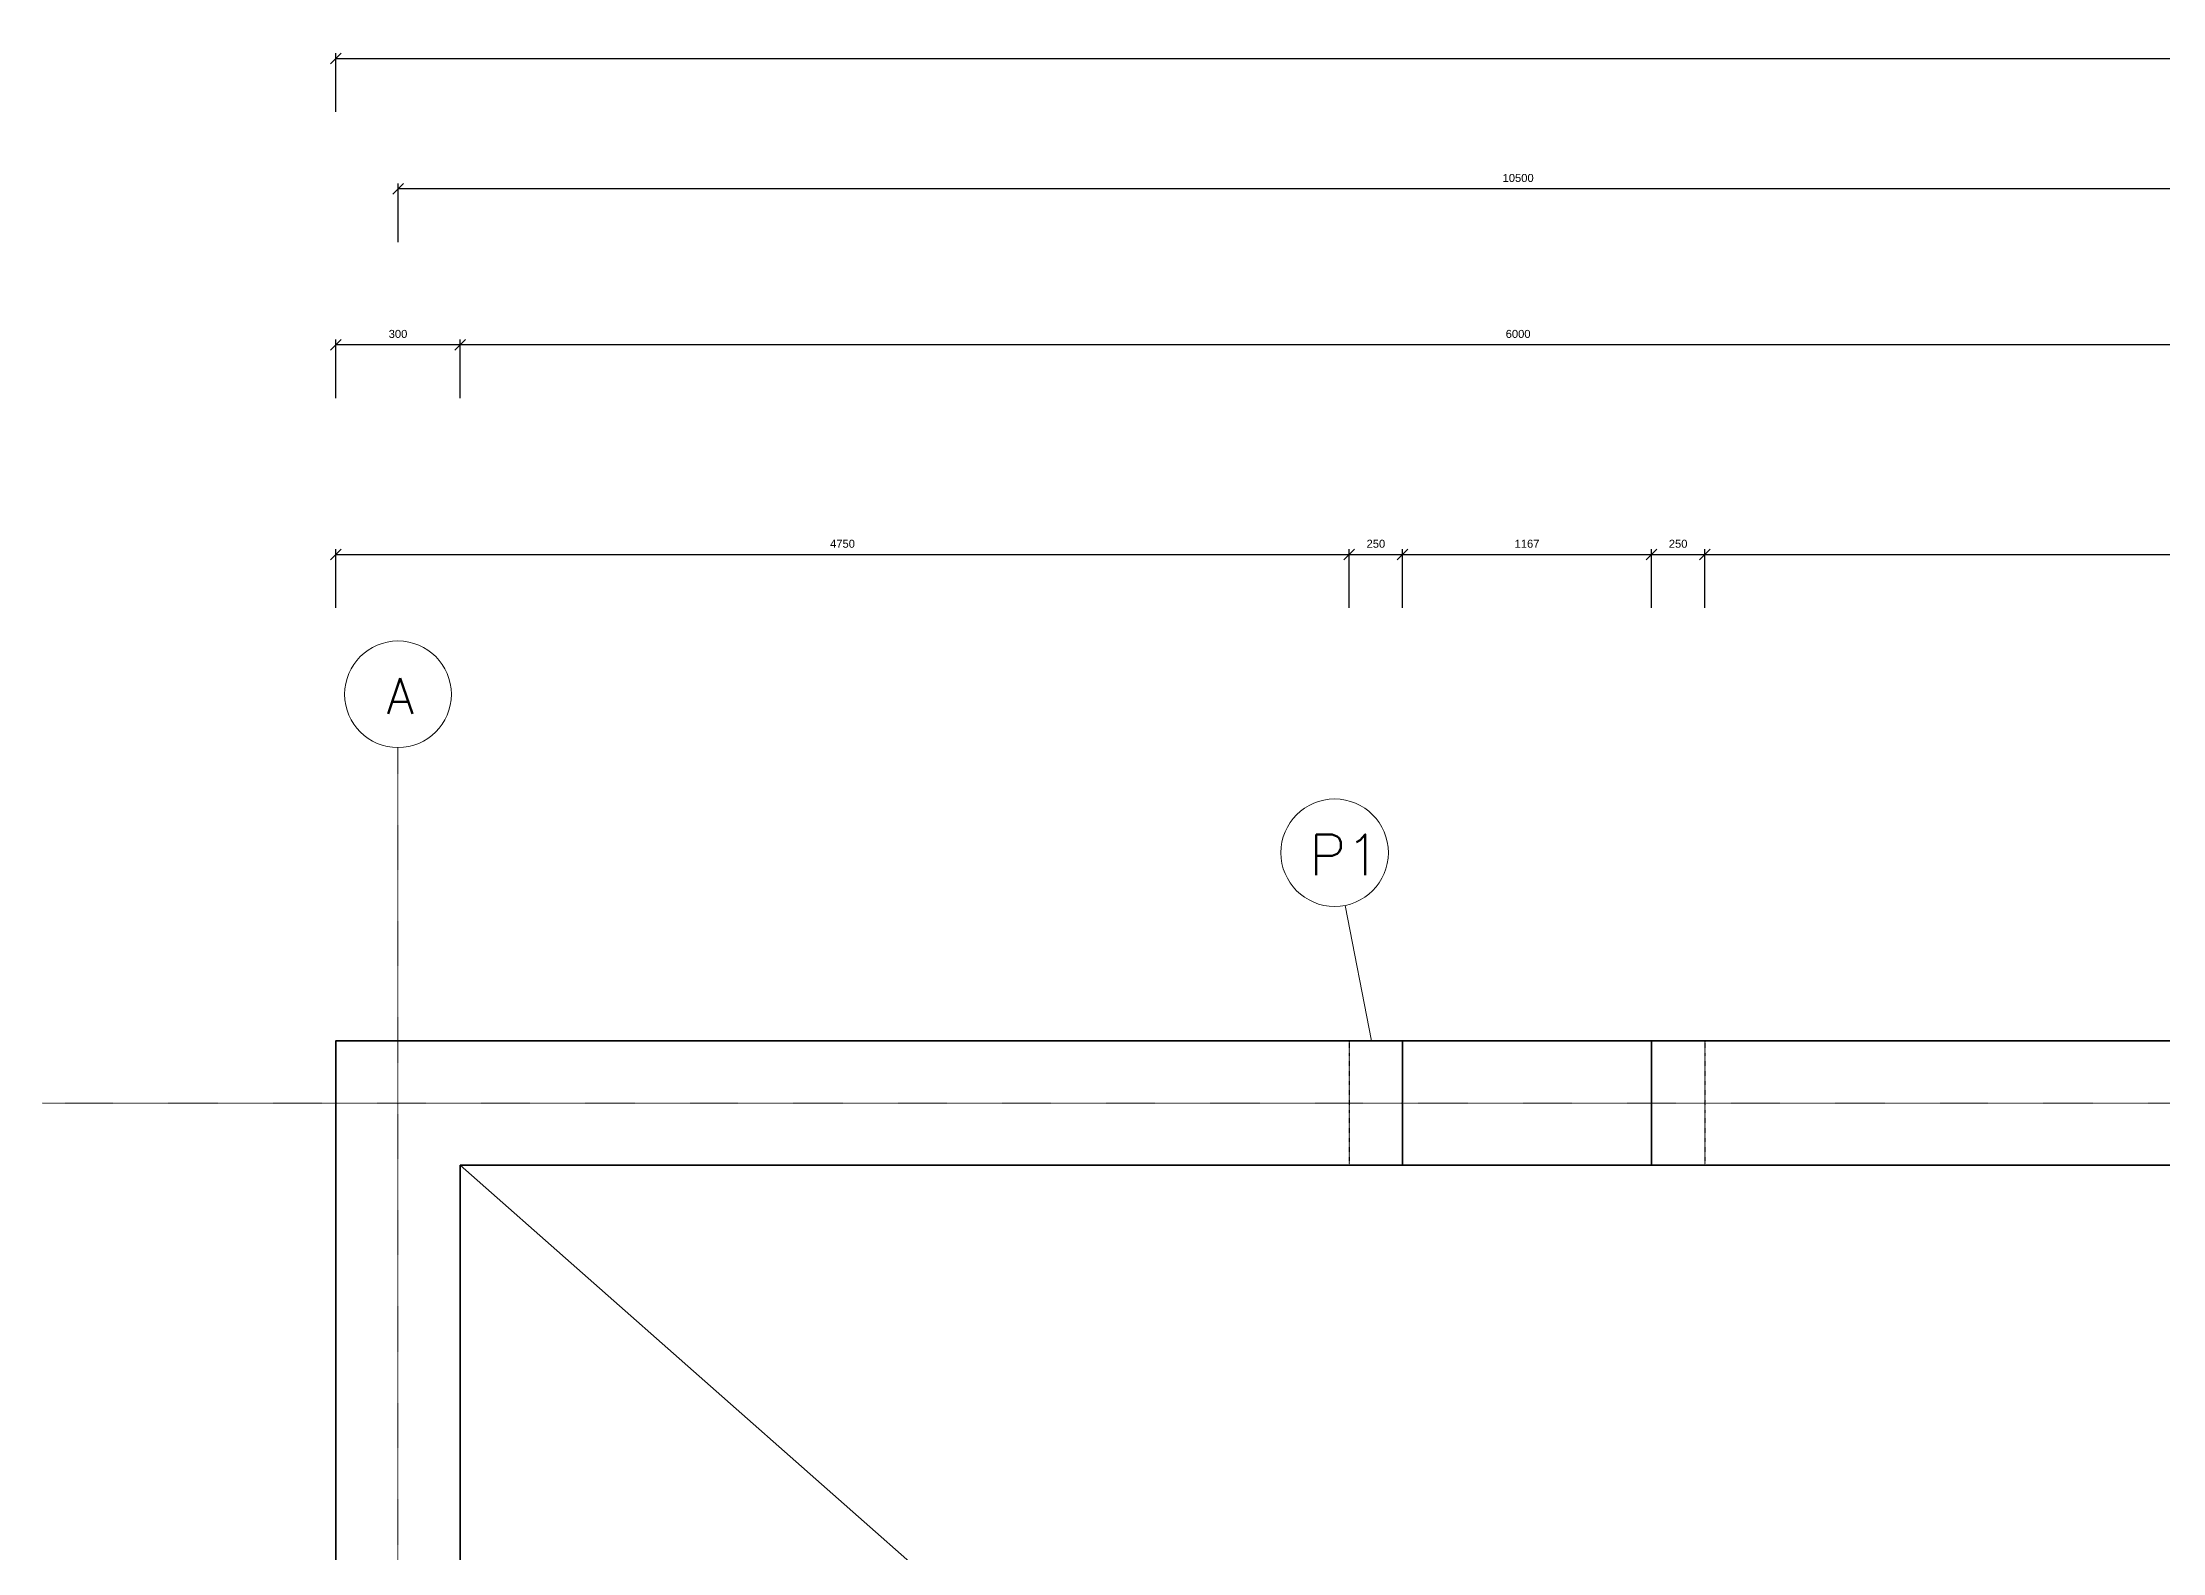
# Model space of a CAD drawing. Header units: millimetres. Extents: x -109904 to 256066, y -215550 to 75535.
# Drawn here: x 228786 to 238723, y 25987 to 33067 of the extents above; entities that cross this region are included whole.
import ezdxf

# ---------------------------------------------------------------- set-up
doc = ezdxf.new("R2010")
doc.units = ezdxf.units.MM
doc.header["$LTSCALE"] = 20
for name, pattern in [('DĚLICÍ', [31.75, 12.7, -6.35, 0, -6.35, 0, -6.35]), ('ČERCHOVANÁ', [25.4, 12.7, -6.35, 0, -6.35]), ('ČERCHOVANÁ2', [12.7, 6.35, -3.175, 0, -3.175])]:
    doc.linetypes.add(name, pattern=pattern)
for name, color, linetype, lineweight in [('Kóty', 4, 'Continuous', 18), ('překlady', 2, 'DĚLICÍ', 25), ('TENKÁ PLNÁ ČÁRA', 7, 'Continuous', 18), ('TENKÁ ČERCHOVANÁ ČÁRA', 60, 'ČERCHOVANÁ', 18), ('TLUSTÁ PLNÁ ČÁRA', 2, 'Continuous', 35), ('tlustá čára', 212, 'Continuous', 35), ('šrafy', 7, 'Continuous', 13)]:
    doc.layers.add(name, color=color, linetype=linetype, lineweight=lineweight)
doc.styles.add('Romans', font='romans.shx')
doc.styles.get("Standard").update_dxf_attribs({"font": 'arial.ttf'})
doc.dimstyles.new('Rozmery_1_50', dxfattribs={"dimscale": 50, "dimtxt": 0.75, "dimasz": 1, "dimexe": 0.5, "dimexo": 0.625, "dimtad": 1, "dimdec": 0, "dimtxsty": 'Standard', "dimblk": 'OBLIQUE', "dimcen": 2.5, "dimadec": 0, "dimazin": 0, "dimtfac": 1, "dimtdec": 0, "dimtmove": 0, "dimatfit": 3, "dimldrblk": 'OBLIQUE', "dimfxl": 5, "dimfxlon": 1, "dimarcsym": 0})

# ---------------------------------------------------------------- blocks, each defined once
blk = doc.blocks.new('_Oblique')
at = {"color": 0, "linetype": 'ByBlock', "lineweight": -2}
blk.add_line((-0.5, -0.5), (0.5, 0.5), dxfattribs=at)
blk = doc.blocks.new('*D5')
at = {"layer": 'Defpoints', "color": 0, "transparency": 16777216}
for p in [(230744.3, 31649.7), (230744.3, 28480.6), (240661, 28480.6)]:
    blk.add_point(p, dxfattribs=at)
at = {"layer": 'Kóty', "color": 0, "lineweight": -2, "transparency": 16777216}
for p, q in [((230744.3, 31399.7), (230744.3, 31674.7)), ((240661, 31649.7), (230744.3, 31649.7)), ((240661, 31399.7), (240661, 31674.7))]:
    blk.add_line(p, q, dxfattribs=at)
at = {"layer": 'Kóty', "color": 0, "lineweight": -2, "transparency": 16777216, "xscale": 50, "yscale": 50, "zscale": 50, "rotation": 180}
blk.add_blockref('_Oblique', (230744.3, 31649.7), dxfattribs=at)
at = {"layer": 'Kóty', "color": 0, "lineweight": -2, "transparency": 16777216, "xscale": 50, "yscale": 50, "zscale": 50}
blk.add_blockref('_Oblique', (240661, 31649.7), dxfattribs=at)
at = {"layer": 'Kóty', "color": 0, "transparency": 16777216, "insert": (235702.6, 31700.1), "char_height": 37.5, "attachment_point": 5}
blk.add_mtext('6000', dxfattribs=at)
blk = doc.blocks.new('*D6')
at = {"layer": 'Defpoints', "color": 0, "transparency": 16777216}
for p in [(251744.2, 32992), (230161, 28815.4), (251744.2, 28772.2)]:
    blk.add_point(p, dxfattribs=at)
at = {"layer": 'Kóty', "color": 0, "lineweight": -2, "transparency": 16777216}
for p, q in [((230161, 32742), (230161, 33017)), ((230161, 32992), (251744.2, 32992)), ((251744.2, 32742), (251744.2, 33017))]:
    blk.add_line(p, q, dxfattribs=at)
at = {"layer": 'Kóty', "color": 0, "lineweight": -2, "transparency": 16777216, "xscale": 50, "yscale": 50, "zscale": 50, "rotation": 180}
blk.add_blockref('_Oblique', (230161, 32992), dxfattribs=at)
at = {"layer": 'Kóty', "color": 0, "lineweight": -2, "transparency": 16777216, "xscale": 50, "yscale": 50, "zscale": 50}
blk.add_blockref('_Oblique', (251744.2, 32992), dxfattribs=at)
at = {"layer": 'Kóty', "color": 0, "transparency": 16777216, "insert": (240952.6, 33042.4), "char_height": 37.5, "attachment_point": 5}
blk.add_mtext('12900', dxfattribs=at)
blk = doc.blocks.new('*D8')
at = {"layer": 'Defpoints', "color": 0, "transparency": 16777216}
for p in [(230452.7, 32380.8), (230452.7, 28772.2), (240952.6, 28772.2)]:
    blk.add_point(p, dxfattribs=at)
at = {"layer": 'Kóty', "color": 0, "lineweight": -2, "transparency": 16777216}
for p, q in [((230452.7, 32130.8), (230452.7, 32405.8)), ((240952.6, 32130.8), (240952.6, 32405.8)), ((240952.6, 32380.8), (230452.7, 32380.8))]:
    blk.add_line(p, q, dxfattribs=at)
at = {"layer": 'Kóty', "color": 0, "lineweight": -2, "transparency": 16777216, "xscale": 50, "yscale": 50, "zscale": 50, "rotation": 180}
blk.add_blockref('_Oblique', (230452.7, 32380.8), dxfattribs=at)
at = {"layer": 'Kóty', "color": 0, "lineweight": -2, "transparency": 16777216, "xscale": 50, "yscale": 50, "zscale": 50}
blk.add_blockref('_Oblique', (240952.6, 32380.8), dxfattribs=at)
at = {"layer": 'Kóty', "color": 0, "transparency": 16777216, "insert": (235702.6, 32431.2), "char_height": 37.5, "attachment_point": 5}
blk.add_mtext('10500', dxfattribs=at)
blk = doc.blocks.new('*D16')
at = {"layer": 'Defpoints', "color": 0, "transparency": 16777216}
for p in [(230161, 31649.7), (230161, 29063.9), (230744.3, 28480.6)]:
    blk.add_point(p, dxfattribs=at)
at = {"layer": 'Kóty', "color": 0, "lineweight": -2, "transparency": 16777216}
for p, q in [((230161, 31399.7), (230161, 31674.7)), ((230744.3, 31649.7), (230161, 31649.7)), ((230744.3, 31399.7), (230744.3, 31674.7))]:
    blk.add_line(p, q, dxfattribs=at)
at = {"layer": 'Kóty', "color": 0, "lineweight": -2, "transparency": 16777216, "xscale": 50, "yscale": 50, "zscale": 50, "rotation": 180}
blk.add_blockref('_Oblique', (230161, 31649.7), dxfattribs=at)
at = {"layer": 'Kóty', "color": 0, "lineweight": -2, "transparency": 16777216, "xscale": 50, "yscale": 50, "zscale": 50}
blk.add_blockref('_Oblique', (230744.3, 31649.7), dxfattribs=at)
at = {"layer": 'Kóty', "color": 0, "transparency": 16777216, "insert": (230452.7, 31700.1), "char_height": 37.5, "attachment_point": 5}
blk.add_mtext('300', dxfattribs=at)
blk = doc.blocks.new('*D87')
at = {"layer": 'Defpoints', "color": 0, "transparency": 16777216}
for p in [(234911, 30666), (230161, 28385.9), (234911, 28385.9)]:
    blk.add_point(p, dxfattribs=at)
at = {"layer": 'Kóty', "color": 0, "lineweight": -2, "transparency": 16777216}
for p, q in [((230161, 30416), (230161, 30691)), ((230161, 30666), (234911, 30666)), ((234911, 30416), (234911, 30691))]:
    blk.add_line(p, q, dxfattribs=at)
at = {"layer": 'Kóty', "color": 0, "lineweight": -2, "transparency": 16777216, "xscale": 50, "yscale": 50, "zscale": 50, "rotation": 180}
blk.add_blockref('_Oblique', (230161, 30666), dxfattribs=at)
at = {"layer": 'Kóty', "color": 0, "lineweight": -2, "transparency": 16777216, "xscale": 50, "yscale": 50, "zscale": 50}
blk.add_blockref('_Oblique', (234911, 30666), dxfattribs=at)
at = {"layer": 'Kóty', "color": 0, "transparency": 16777216, "insert": (232536, 30716.4), "char_height": 37.5, "attachment_point": 5}
blk.add_mtext('4750', dxfattribs=at)
blk = doc.blocks.new('*D88')
at = {"layer": 'Defpoints', "color": 0, "transparency": 16777216}
for p in [(236327.6, 30666), (235161, 28385.9), (236327.6, 28385.9)]:
    blk.add_point(p, dxfattribs=at)
at = {"layer": 'Kóty', "color": 0, "lineweight": -2, "transparency": 16777216}
for p, q in [((235161, 30416), (235161, 30691)), ((235161, 30666), (236327.6, 30666)), ((236327.6, 30416), (236327.6, 30691))]:
    blk.add_line(p, q, dxfattribs=at)
at = {"layer": 'Kóty', "color": 0, "lineweight": -2, "transparency": 16777216, "xscale": 50, "yscale": 50, "zscale": 50, "rotation": 180}
blk.add_blockref('_Oblique', (235161, 30666), dxfattribs=at)
at = {"layer": 'Kóty', "color": 0, "lineweight": -2, "transparency": 16777216, "xscale": 50, "yscale": 50, "zscale": 50}
blk.add_blockref('_Oblique', (236327.6, 30666), dxfattribs=at)
at = {"layer": 'Kóty', "color": 0, "transparency": 16777216, "insert": (235744.3, 30716.4), "char_height": 37.5, "attachment_point": 5}
blk.add_mtext('1167', dxfattribs=at)
blk = doc.blocks.new('*D89')
at = {"layer": 'Defpoints', "color": 0, "transparency": 16777216}
for p in [(236577.6, 30666), (236327.6, 28385.9), (236577.6, 28385.9)]:
    blk.add_point(p, dxfattribs=at)
at = {"layer": 'Kóty', "color": 0, "lineweight": -2, "transparency": 16777216}
for p, q in [((236327.6, 30416), (236327.6, 30691)), ((236327.6, 30666), (236577.6, 30666)), ((236577.6, 30416), (236577.6, 30691))]:
    blk.add_line(p, q, dxfattribs=at)
at = {"layer": 'Kóty', "color": 0, "lineweight": -2, "transparency": 16777216, "xscale": 50, "yscale": 50, "zscale": 50, "rotation": 180}
blk.add_blockref('_Oblique', (236327.6, 30666), dxfattribs=at)
at = {"layer": 'Kóty', "color": 0, "lineweight": -2, "transparency": 16777216, "xscale": 50, "yscale": 50, "zscale": 50}
blk.add_blockref('_Oblique', (236577.6, 30666), dxfattribs=at)
at = {"layer": 'Kóty', "color": 0, "transparency": 16777216, "insert": (236452.6, 30716.4), "char_height": 37.5, "attachment_point": 5}
blk.add_mtext('250', dxfattribs=at)
blk = doc.blocks.new('*D90')
at = {"layer": 'Defpoints', "color": 0, "transparency": 16777216}
for p in [(245202.6, 30666), (236577.6, 28385.9), (245202.6, 28385.9)]:
    blk.add_point(p, dxfattribs=at)
at = {"layer": 'Kóty', "color": 0, "lineweight": -2, "transparency": 16777216}
for p, q in [((236577.6, 30416), (236577.6, 30691)), ((236577.6, 30666), (245202.6, 30666)), ((245202.6, 30416), (245202.6, 30691))]:
    blk.add_line(p, q, dxfattribs=at)
at = {"layer": 'Kóty', "color": 0, "lineweight": -2, "transparency": 16777216, "xscale": 50, "yscale": 50, "zscale": 50, "rotation": 180}
blk.add_blockref('_Oblique', (236577.6, 30666), dxfattribs=at)
at = {"layer": 'Kóty', "color": 0, "lineweight": -2, "transparency": 16777216, "xscale": 50, "yscale": 50, "zscale": 50}
blk.add_blockref('_Oblique', (245202.6, 30666), dxfattribs=at)
at = {"layer": 'Kóty', "color": 0, "transparency": 16777216, "insert": (240890.1, 30716.4), "char_height": 37.5, "attachment_point": 5}
blk.add_mtext('5200', dxfattribs=at)
blk = doc.blocks.new('*D95')
at = {"layer": 'Defpoints', "color": 0, "transparency": 16777216}
for p in [(235161, 30666), (234911, 28385.9), (235161, 28385.9)]:
    blk.add_point(p, dxfattribs=at)
at = {"layer": 'Kóty', "color": 0, "lineweight": -2, "transparency": 16777216}
for p, q in [((234911, 30416), (234911, 30691)), ((234911, 30666), (235161, 30666)), ((235161, 30416), (235161, 30691))]:
    blk.add_line(p, q, dxfattribs=at)
at = {"layer": 'Kóty', "color": 0, "lineweight": -2, "transparency": 16777216, "xscale": 50, "yscale": 50, "zscale": 50, "rotation": 180}
blk.add_blockref('_Oblique', (234911, 30666), dxfattribs=at)
at = {"layer": 'Kóty', "color": 0, "lineweight": -2, "transparency": 16777216, "xscale": 50, "yscale": 50, "zscale": 50}
blk.add_blockref('_Oblique', (235161, 30666), dxfattribs=at)
at = {"layer": 'Kóty', "color": 0, "transparency": 16777216, "insert": (235036, 30716.4), "char_height": 37.5, "attachment_point": 5}
blk.add_mtext('250', dxfattribs=at)

msp = doc.modelspace()

# ---------------------------------------------------------------- linework, layer by layer
at = {"layer": 'překlady', "linetype": 'ČERCHOVANÁ2', "ltscale": 0.009}
for p, q in [((234910.984, 28385.919), (234910.984, 27802.588)), ((236577.644, 28385.919), (236577.644, 27802.588))]:
    msp.add_line(p, q, dxfattribs=at)
at = {"layer": 'TENKÁ PLNÁ ČÁRA'}
msp.add_circle((230452.668, 30010.913), 249.999, dxfattribs=at)
at = {"layer": 'TENKÁ ČERCHOVANÁ ČÁRA', "ltscale": 0.009}
for p, q in [((230452.668, 29760.914), (230452.668, 7761.002)), ((228786.008, 28094.254), (252827.579, 28094.254))]:
    msp.add_line(p, q, dxfattribs=at)
at = {"layer": 'TLUSTÁ PLNÁ ČÁRA'}
for p, q in [((235160.983, 28385.919), (235160.983, 27802.588)), ((236327.645, 28385.919), (236327.645, 27802.588))]:
    msp.add_line(p, q, dxfattribs=at)
msp.add_lwpolyline([(230161.003, 18469.292), (230161.003, 28385.919), (251744.25, 28385.919), (251744.25, 9135.996), (230161.003, 9135.996), (230161.003, 9719.327)], dxfattribs=at)
at = {"layer": 'tlustá čára'}
msp.add_lwpolyline([(230744.334, 27802.588), (240660.961, 27802.588), (240660.961, 19052.623), (230744.334, 19052.623)], close=True, dxfattribs=at)
at = {"layer": 'šrafy'}
for p, q in [((234891.26, 29020.924), (235016.154, 28385.919)), ((230744.334, 27802.588), (238273.517, 21159.192))]:
    msp.add_line(p, q, dxfattribs=at)
msp.add_circle((234842.633, 29268.16), 251.973, dxfattribs=at)

# ---------------------------------------------------------------- texts
at = {"layer": 'TENKÁ PLNÁ ČÁRA', "insert": (230398.97, 30085.807), "char_height": 166.666, "attachment_point": 1, "style": 'Romans'}
msp.add_mtext_dynamic_manual_height_columns('A', width=596.92128, gutter_width=1041.662, heights=[0], dxfattribs=at)
at = {"layer": 'šrafy', "insert": (234723.736, 29353.932), "char_height": 191.56287, "attachment_point": 1}
msp.add_mtext_dynamic_manual_height_columns('{\\Fromans|c238;P1}', width=1105.85906, gutter_width=15.964, heights=[0], dxfattribs=at)

# ---------------------------------------------------------------- dimensions: what is measured, and where the dimension line sits
at = {"layer": 'Kóty'}
dim = msp.add_linear_dim(base=(251744.25, 32992.032), p1=(230161.003, 28815.364), p2=(251744.25, 28772.243), text='12900', dimstyle='Rozmery_1_50', override={"dimtmove": 1}, dxfattribs=at)
dim.commit()
dim.dimension.update_dxf_attribs({"geometry": '*D6', "text_midpoint": (240952.626, 32992.032), "dimtype": 160})
for base, p1, p2, picture, middle in [((230452.668, 32380.848), (240952.626, 28772.243), (230452.668, 28772.243), '*D8', (235702.647, 32431.245)), ((235160.983, 30666.047), (234910.984, 28385.919), (235160.983, 28385.919), '*D95', (235035.983, 30716.443)), ((236327.645, 30666.047), (235160.983, 28385.919), (236327.645, 28385.919), '*D88', (235744.314, 30716.443)), ((236577.644, 30666.047), (236327.645, 28385.919), (236577.644, 28385.919), '*D89', (236452.644, 30716.443))]:
    dim = msp.add_linear_dim(base=base, p1=p1, p2=p2, dimstyle='Rozmery_1_50', override={"dimtmove": 1}, dxfattribs=at)
    dim.commit()
    dim.dimension.update_dxf_attribs({"geometry": picture, "text_midpoint": middle})
for base, p1, p2, text, picture, middle in [((230161.003, 31649.718), (230744.334, 28480.578), (230161.003, 29063.909), '300', '*D16', (230452.668, 31700.128)), ((230744.334, 31649.718), (240660.961, 28480.578), (230744.334, 28480.578), '6000', '*D5', (235702.647, 31700.115)), ((245202.609, 30666.047), (236577.644, 28385.919), (245202.609, 28385.919), '5200', '*D90', (240890.126, 30716.443))]:
    dim = msp.add_linear_dim(base=base, p1=p1, p2=p2, text=text, dimstyle='Rozmery_1_50', override={"dimtmove": 1}, dxfattribs=at)
    dim.commit()
    dim.dimension.update_dxf_attribs({"geometry": picture, "text_midpoint": middle})
dim = msp.add_linear_dim(base=(234910.984, 30666.047), p1=(230161.003, 28385.919), p2=(234910.984, 28385.919), dimstyle='Rozmery_1_50', dxfattribs=at)
dim.commit()
dim.dimension.update_dxf_attribs({"geometry": '*D87', "text_midpoint": (232535.993, 30716.443)})

doc.saveas('drawing.dxf')
